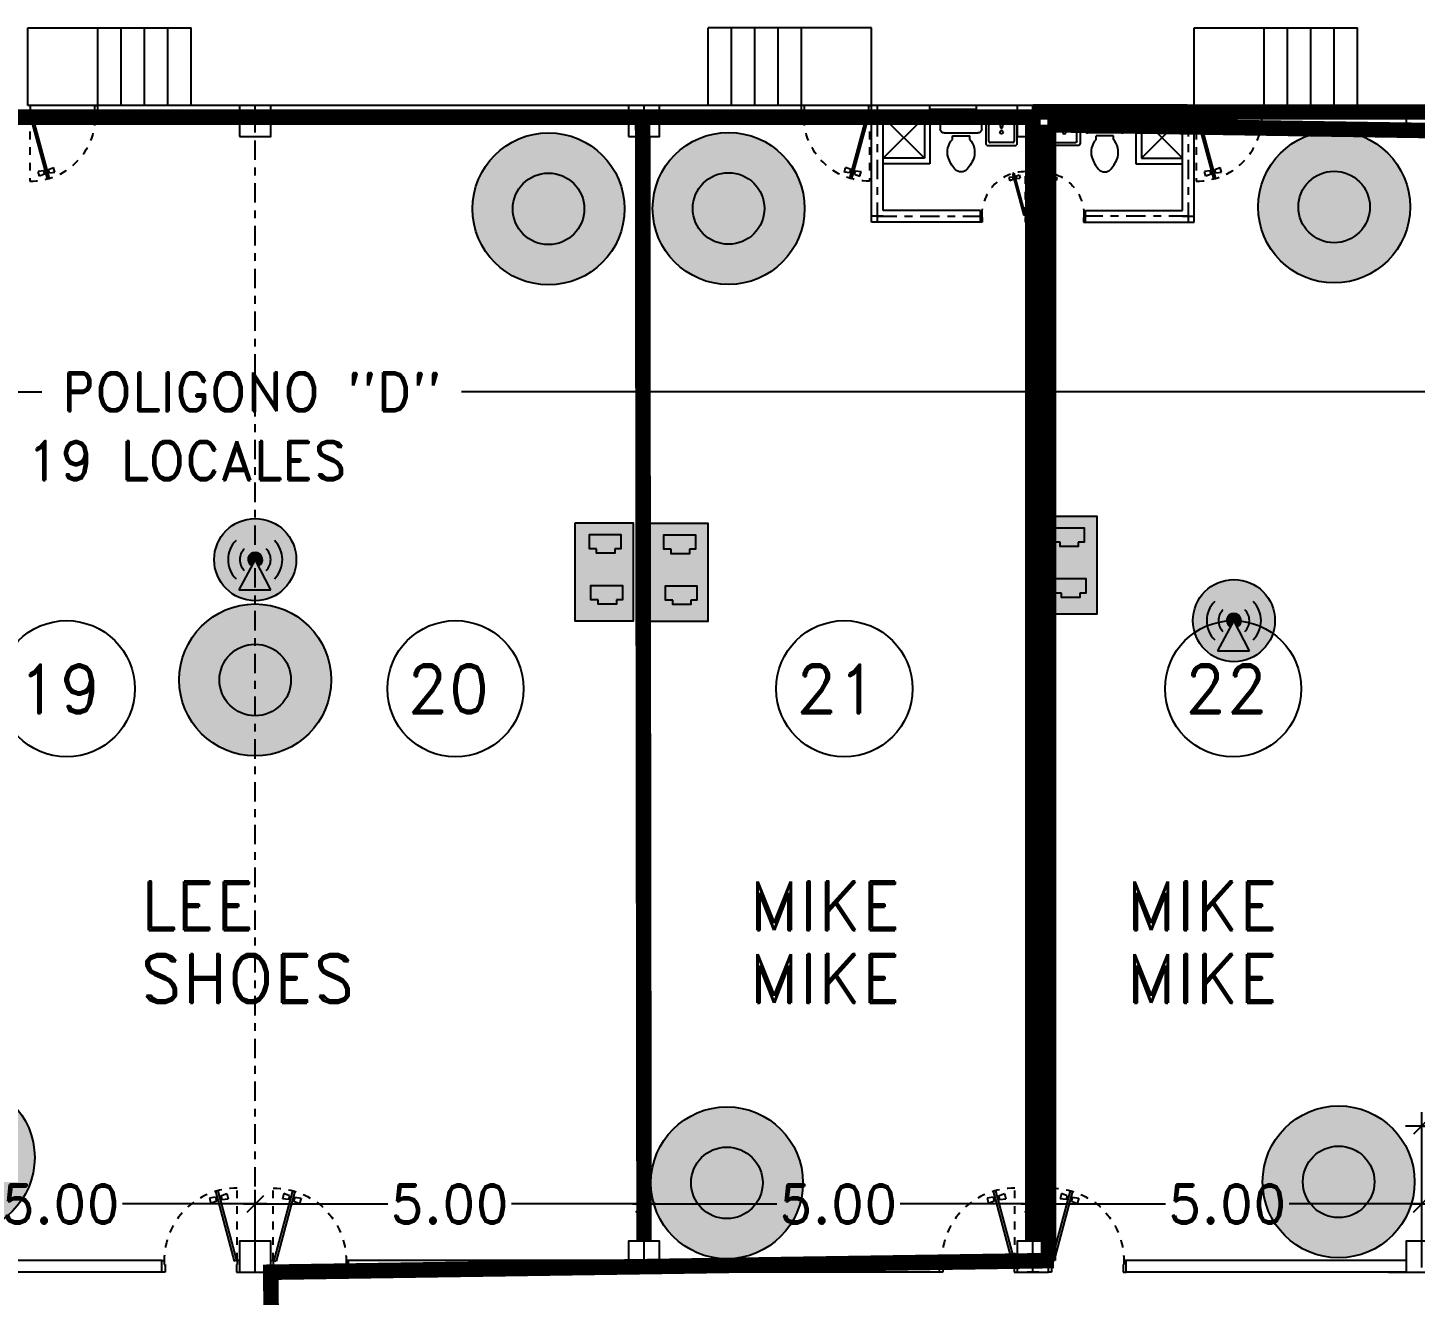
# Model space of a CAD drawing. Header units: millimetres. Extents: x 1590 to 1932, y -48 to 167.
# Drawn here: x 1687.74 to 1705.58, y 102.81 to 119.1 of the extents above; entities that cross this region are included whole.
import ezdxf

# ---------------------------------------------------------------- set-up
doc = ezdxf.new("R2010")
doc.units = ezdxf.units.MM
doc.header["$LTSCALE"] = 0.1
doc.header["$MEASUREMENT"] = 0
doc.header["$PDMODE"] = 35
doc.header["$PDSIZE"] = 0.75
doc.linetypes.add('CENTERX2', pattern=[4, 2.5, -0.5, 0.5, -0.5])
doc.linetypes.add('HIDDEN2', pattern=[0.1875, 0.125, -0.0625])
doc.layers.get('0').update_dxf_attribs({"linetype": 'CONTINUOUS'})
doc.layers.get('DEFPOINTS').update_dxf_attribs({"linetype": 'CONTINUOUS'})
for name, color, linetype in [('ACCESSP02', 7, 'CONTINUOUS'), ('CABLEADO', 172, 'CONTINUOUS'), ('CableadoSWACCESO', 26, 'CONTINUOUS'), ('CALLES', 3, 'CONTINUOUS'), ('CAMARAS', 253, 'CONTINUOUS'), ('Eth2Salidas', 5, 'CONTINUOUS'), ('P-FIXT', 1, 'CONTINUOUS'), ('PARED', 4, 'CONTINUOUS'), ('TERRENO', 4, 'CONTINUOUS'), ('TEXT', 3, 'CONTINUOUS')]:
    doc.layers.add(name, color=color, linetype=linetype)
doc.styles.add('ATT', font='txt')
doc.styles.add('ROMAND', font='romand.shx')
doc.dimstyles.new('URBA', dxfattribs={"dimtxt": 20, "dimasz": 0.5, "dimexe": 1.25, "dimexo": 0.63, "dimgap": 0.63, "dimtad": 0, "dimtih": 1, "dimtoh": 1, "dimzin": 1, "dimdsep": 46, "dimtxsty": 'ROMAND', "dimcen": 2.5, "dimclrd": 1, "dimclre": 1, "dimclrt": 3, "dimadec": 0, "dimazin": 0, "dimtfac": 1, "dimtmove": 0, "dimatfit": 3, "dimfxl": 1, "dimtvp": 1, "dimtolj": 1, "dimtzin": 1, "dimarcsym": 0})

# ---------------------------------------------------------------- blocks, each defined once
blk = doc.blocks.new('15PTOI01')
at = {"color": 0, "linetype": 'ByBlock'}
for p, q in [((0, -8.5), (0, 8.5)), ((2, 10.5), (6, 10.5)), ((8, 8.5), (8, -8.5)), ((9.5, 4.375), (9.5, -4.375)), ((11.25, 4.375), (9.5, 4.375)), ((11.25, -4.375), (9.5, -4.375)), ((6, -10.5), (2, -10.5))]:
    blk.add_line(p, q, dxfattribs=at)
for centre, radius, start, end in [((2, 8.5), 2, 90, 180), ((6, 8.5), 2, 0, 90), ((17.766404, -2.827313), 9.712715, 75.184599, 132.137709), ((13.6875, -12.03125), 19.717859, 49.950272, 70.559965), ((23.458333, 0), 4.229167, 313.602819, 46.397181), ((17.766404, 2.827313), 9.712715, 227.862291, 284.815401), ((13.6875, 12.03125), 19.717859, 289.440035, 310.049728), ((2, -8.5), 2, 180, 270), ((6, -8.5), 2, 270, 0)]:
    blk.add_arc(centre, radius, start, end, dxfattribs=at)
at = {"color": 0, "linetype": 'ByBlock', "style": 'ATT'}
for tag, p, flags in [('ITEM', (0, -23), 3), ('ROOM_NUMBER', (0, -32), 1)]:
    blk.add_attdef(tag, p, '', height=6, dxfattribs=dict(at, flags=flags))
blk = doc.blocks.new('ss1')
at = {"layer": 'P-FIXT', "xscale": 0.0254, "yscale": 0.0254, "zscale": 0.0254}
blk.add_blockref('15PTOI01', (17.719, 12.528), dxfattribs=at)
blk = doc.blocks.new('15PLAV06')
at = {"color": 0, "linetype": 'ByBlock'}
for p, q in [((16.5, 10), (1.5, 10)), ((0, 8.5), (0, -8.5)), ((2, -1.5), (2, 1.5)), ((7, 0.5), (3, 1.5)), ((4, 1.25), (4, 7.25)), ((4.75, 8), (15.25, 8)), ((7, -0.5), (7, 0.5)), ((16, 7.25), (16, -7.25)), ((18, -8.5), (18, 8.5)), ((3, -1.5), (7, -0.5)), ((4, -7.25), (4, -1.25)), ((15.25, -8), (4.75, -8)), ((1.5, -10), (16.5, -10))]:
    blk.add_line(p, q, dxfattribs=at)
for centre in [(2.5, 2.5), (9.5, 0), (2.5, -2.5)]:
    blk.add_circle(centre, 1, dxfattribs=at)
for centre, radius, start, end in [((1.5, 8.5), 1.5, 90, 180), ((16.5, 8.5), 1.5, 0, 90), ((4.75, 7.25), 0.75, 90, 180), ((15.25, 7.25), 0.75, 0, 90), ((1.5, -8.5), 1.5, 180, 270), ((4.75, -7.25), 0.75, 180, 270), ((15.25, -7.25), 0.75, 270, 0), ((16.5, -8.5), 1.5, 270, 0)]:
    blk.add_arc(centre, radius, start, end, dxfattribs=at)
at = {"color": 0, "linetype": 'ByBlock', "style": 'ATT'}
for tag, p, flags in [('ITEM', (0, -20), 3), ('ROOM_NUMBER', (0, -29), 1)]:
    blk.add_attdef(tag, p, '', height=6, dxfattribs=dict(at, flags=flags))
blk = doc.blocks.new('P-GIRO-D')
at = {"color": 1, "linetype": 'HIDDEN2'}
blk.add_line((-0.03, 0.15), (-0.03, 1.08), dxfattribs=at)
at = {"color": 2}
for p, q in [((-0.31, 0.963), (-0.389, 0.952)), ((-0.389, 0.952), (-0.371, 0.884)), ((-0.297, 0.915), (-0.371, 0.884)), ((-0.281, 1.048), (-0.31, 1.041)), ((-0.31, 1.041), (-0.069, 0.142)), ((-0.31, 0.963), (-0.297, 0.915)), ((-0.288, 0.958), (-0.307, 0.953)), ((-0.28, 0.929), (-0.299, 0.924)), ((-0.281, 1.048), (-0.04, 0.15)), ((-0.239, 0.971), (-0.259, 0.966)), ((-0.232, 0.942), (-0.251, 0.937)), ((-0.242, 0.981), (-0.167, 1.011)), ((-0.242, 0.981), (-0.229, 0.933)), ((-0.229, 0.933), (-0.149, 0.944)), ((-0.167, 1.011), (-0.149, 0.944)), ((-1, 0.15), (-0.97, 0.15)), ((-0.96, 0), (-1, 0)), ((-0.97, 0.15), (-0.97, 0.1)), ((-0.97, 0.1), (-0.96, 0.1)), ((-0.96, 0.1), (-0.96, 0)), ((-0.04, 0.15), (-0.069, 0.142)), ((-0.04, 0.1), (-0.04, 0)), ((-0.03, 0.1), (-0.04, 0.1)), ((-0.04, 0), (0, 0)), ((-0.03, 0.15), (-0.03, 0.1)), ((0, 0.15), (-0.03, 0.15))]:
    blk.add_line(p, q, dxfattribs=at)
at = {"color": 1, "linetype": 'HIDDEN2'}
blk.add_arc((-0.04, 0.15), 0.93, 89.3839, 180, dxfattribs=at)
blk = doc.blocks.new('UTP1$0$DIMBLOCK')
at = {"color": 1}
blk.add_line((-7.5, 0), (10.5, 0), dxfattribs=at)
at = {"color": 4}
blk.add_line((-5.25, -5.25), (5.25, 5.25), dxfattribs=at)
blk = doc.blocks.new('*D213')
at = {"layer": 'CALLES', "color": 1, "linetype": 'Continuous', "transparency": 16777216}
for p, q in [((1685.661, 103.169), (1685.661, 104.162)), ((1690.661, 103.169), (1690.661, 104.162)), ((1685.681, 103.982), (1687.367, 103.982)), ((1690.641, 103.982), (1688.955, 103.982))]:
    blk.add_line(p, q, dxfattribs=at)
at = {"layer": 'DEFPOINTS', "color": 0, "linetype": 'Continuous', "transparency": 16777216}
for p in [(1690.661, 103.982), (1685.661, 103.106), (1690.661, 103.106)]:
    blk.add_point(p, dxfattribs=at)
at = {"layer": 'CALLES', "color": 1, "linetype": 'Continuous', "transparency": 16777216, "xscale": 0.02, "yscale": 0.02, "zscale": 0.02, "rotation": 180}
blk.add_blockref('UTP1$0$DIMBLOCK', (1685.661, 103.982), dxfattribs=at)
at = {"layer": 'CALLES', "color": 1, "linetype": 'Continuous', "transparency": 16777216, "xscale": 0.02, "yscale": 0.02, "zscale": 0.02}
blk.add_blockref('UTP1$0$DIMBLOCK', (1690.661, 103.982), dxfattribs=at)
at = {"layer": 'CALLES', "color": 3, "linetype": 'Continuous', "transparency": 16777216, "insert": (1688.161, 103.982), "char_height": 0.5, "attachment_point": 5, "style": 'ROMAND'}
blk.add_mtext('\\A1;5.00', dxfattribs=at)
blk = doc.blocks.new('*D214')
at = {"layer": 'CALLES', "color": 1, "linetype": 'Continuous', "transparency": 16777216}
for p, q in [((1690.661, 103.169), (1690.661, 104.162)), ((1695.661, 103.169), (1695.661, 104.162)), ((1690.681, 103.982), (1692.367, 103.982)), ((1695.641, 103.982), (1693.955, 103.982))]:
    blk.add_line(p, q, dxfattribs=at)
at = {"layer": 'DEFPOINTS', "color": 0, "linetype": 'Continuous', "transparency": 16777216}
for p in [(1695.661, 103.982), (1690.661, 103.106), (1695.661, 103.106)]:
    blk.add_point(p, dxfattribs=at)
at = {"layer": 'CALLES', "color": 1, "linetype": 'Continuous', "transparency": 16777216, "xscale": 0.02, "yscale": 0.02, "zscale": 0.02, "rotation": 180}
blk.add_blockref('UTP1$0$DIMBLOCK', (1690.661, 103.982), dxfattribs=at)
at = {"layer": 'CALLES', "color": 1, "linetype": 'Continuous', "transparency": 16777216, "xscale": 0.02, "yscale": 0.02, "zscale": 0.02}
blk.add_blockref('UTP1$0$DIMBLOCK', (1695.661, 103.982), dxfattribs=at)
at = {"layer": 'CALLES', "color": 3, "linetype": 'Continuous', "transparency": 16777216, "insert": (1693.161, 103.982), "char_height": 0.5, "attachment_point": 5, "style": 'ROMAND'}
blk.add_mtext('\\A1;5.00', dxfattribs=at)
blk = doc.blocks.new('*D215')
at = {"layer": 'CALLES', "color": 1, "linetype": 'Continuous', "transparency": 16777216}
for p, q in [((1695.661, 103.169), (1695.661, 104.162)), ((1700.661, 103.169), (1700.661, 104.162)), ((1695.681, 103.982), (1697.367, 103.982)), ((1700.641, 103.982), (1698.955, 103.982))]:
    blk.add_line(p, q, dxfattribs=at)
at = {"layer": 'DEFPOINTS', "color": 0, "linetype": 'Continuous', "transparency": 16777216}
for p in [(1700.661, 103.982), (1695.661, 103.106), (1700.661, 103.106)]:
    blk.add_point(p, dxfattribs=at)
at = {"layer": 'CALLES', "color": 1, "linetype": 'Continuous', "transparency": 16777216, "xscale": 0.02, "yscale": 0.02, "zscale": 0.02, "rotation": 180}
blk.add_blockref('UTP1$0$DIMBLOCK', (1695.661, 103.982), dxfattribs=at)
at = {"layer": 'CALLES', "color": 1, "linetype": 'Continuous', "transparency": 16777216, "xscale": 0.02, "yscale": 0.02, "zscale": 0.02}
blk.add_blockref('UTP1$0$DIMBLOCK', (1700.661, 103.982), dxfattribs=at)
at = {"layer": 'CALLES', "color": 3, "linetype": 'Continuous', "transparency": 16777216, "insert": (1698.161, 103.982), "char_height": 0.5, "attachment_point": 5, "style": 'ROMAND'}
blk.add_mtext('\\A1;5.00', dxfattribs=at)
blk = doc.blocks.new('*D216')
at = {"layer": 'CALLES', "color": 1, "linetype": 'Continuous', "transparency": 16777216}
for p, q in [((1700.661, 103.169), (1700.661, 104.162)), ((1705.661, 103.167), (1705.661, 104.162)), ((1700.681, 103.982), (1702.367, 103.982)), ((1705.641, 103.982), (1703.955, 103.982))]:
    blk.add_line(p, q, dxfattribs=at)
at = {"layer": 'DEFPOINTS', "color": 0, "linetype": 'Continuous', "transparency": 16777216}
for p in [(1705.661, 103.982), (1700.661, 103.106), (1705.661, 103.104)]:
    blk.add_point(p, dxfattribs=at)
at = {"layer": 'CALLES', "color": 1, "linetype": 'Continuous', "transparency": 16777216, "xscale": 0.02, "yscale": 0.02, "zscale": 0.02, "rotation": 180}
blk.add_blockref('UTP1$0$DIMBLOCK', (1700.661, 103.982), dxfattribs=at)
at = {"layer": 'CALLES', "color": 1, "linetype": 'Continuous', "transparency": 16777216, "xscale": 0.02, "yscale": 0.02, "zscale": 0.02}
blk.add_blockref('UTP1$0$DIMBLOCK', (1705.661, 103.982), dxfattribs=at)
at = {"layer": 'CALLES', "color": 3, "linetype": 'Continuous', "transparency": 16777216, "insert": (1703.161, 103.982), "char_height": 0.5, "attachment_point": 5, "style": 'ROMAND'}
blk.add_mtext('\\A1;5.00', dxfattribs=at)
blk = doc.blocks.new('*D227')
at = {"layer": 'CALLES', "color": 1, "linetype": 'Continuous', "transparency": 16777216}
for p, q in [((1705.234, 103.104), (1706.063, 103.104)), ((1705.883, 103.084), (1705.883, 101.81)), ((1705.883, 100.128), (1705.883, 101.27)), ((1705.234, 100.108), (1706.063, 100.108))]:
    blk.add_line(p, q, dxfattribs=at)
at = {"layer": 'DEFPOINTS', "color": 0, "linetype": 'Continuous', "transparency": 16777216}
for p in [(1705.172, 103.104), (1705.883, 103.104), (1705.172, 100.108)]:
    blk.add_point(p, dxfattribs=at)
at = {"layer": 'CALLES', "color": 1, "linetype": 'Continuous', "transparency": 16777216, "xscale": 0.02, "yscale": 0.02, "zscale": 0.02}
for p, rotation in [((1705.883, 103.104), 90), ((1705.883, 100.108), 270)]:
    blk.add_blockref('UTP1$0$DIMBLOCK', p, dxfattribs=dict(at, rotation=rotation))
at = {"layer": 'CALLES', "color": 3, "linetype": 'Continuous', "transparency": 16777216, "insert": (1705.883, 101.54), "char_height": 0.5, "attachment_point": 5, "style": 'ROMAND'}
blk.add_mtext('\\A1;3.00', dxfattribs=at)
blk = doc.blocks.new('*D325')
at = {"color": 1, "linetype": 'Continuous', "transparency": 16777216}
for p, q in [((1705.661, 103.229), (1705.661, 105.163)), ((1720.661, 103.169), (1720.661, 105.163)), ((1705.681, 104.983), (1712.284, 104.983)), ((1720.641, 104.983), (1714.276, 104.983))]:
    blk.add_line(p, q, dxfattribs=at)
at = {"layer": 'DEFPOINTS', "color": 0, "linetype": 'Continuous', "transparency": 16777216}
for p in [(1720.661, 104.983), (1705.661, 103.167), (1720.661, 103.106)]:
    blk.add_point(p, dxfattribs=at)
at = {"color": 1, "linetype": 'Continuous', "transparency": 16777216, "xscale": 0.02, "yscale": 0.02, "zscale": 0.02, "rotation": 180}
blk.add_blockref('UTP1$0$DIMBLOCK', (1705.661, 104.983), dxfattribs=at)
at = {"color": 1, "linetype": 'Continuous', "transparency": 16777216, "xscale": 0.02, "yscale": 0.02, "zscale": 0.02}
blk.add_blockref('UTP1$0$DIMBLOCK', (1720.661, 104.983), dxfattribs=at)
at = {"color": 3, "linetype": 'Continuous', "transparency": 16777216, "insert": (1713.28, 104.983), "char_height": 0.5, "attachment_point": 5, "style": 'ROMAND'}
blk.add_mtext('\\A1;15.00', dxfattribs=at)
blk = doc.blocks.new('*D347')
at = {"color": 1, "linetype": 'Continuous', "transparency": 16777216}
for p, q in [((1640.661, 112.864), (1640.661, 114.603)), ((1735.661, 112.106), (1735.661, 114.603)), ((1640.681, 114.423), (1687.917, 114.423)), ((1735.641, 114.423), (1693.314, 114.423))]:
    blk.add_line(p, q, dxfattribs=at)
at = {"layer": 'DEFPOINTS', "color": 0, "linetype": 'Continuous', "transparency": 16777216}
for p in [(1735.661, 114.423), (1640.661, 112.802), (1735.661, 112.043)]:
    blk.add_point(p, dxfattribs=at)
at = {"color": 1, "linetype": 'Continuous', "transparency": 16777216, "xscale": 0.02, "yscale": 0.02, "zscale": 0.02, "rotation": 180}
blk.add_blockref('UTP1$0$DIMBLOCK', (1640.661, 114.423), dxfattribs=at)
at = {"color": 1, "linetype": 'Continuous', "transparency": 16777216, "xscale": 0.02, "yscale": 0.02, "zscale": 0.02}
blk.add_blockref('UTP1$0$DIMBLOCK', (1735.661, 114.423), dxfattribs=at)
at = {"color": 3, "linetype": 'Continuous', "transparency": 16777216, "insert": (1690.615, 114.423), "char_height": 0.5, "attachment_point": 5, "style": 'ROMAND'}
blk.add_mtext('\\A1;POLIGONO "D"', dxfattribs=at)
blk = doc.blocks.new('dosSALIDAS')
at = {"layer": 'Eth2Salidas', "linetype": 'Continuous'}
h = blk.add_hatch(color=0, dxfattribs=at)
h.dxf.hatch_style = 1
h.paths.add_polyline_path([(0.3251, 0), (0, 0), (0, -0.5502), (0.3251, -0.5502)])
h.paths.add_polyline_path([(0.1197, -0.1706), (0.1197, -0.1458), (0.079, -0.1458), (0.079, -0.0653), (0.2552, -0.0653), (0.2552, -0.1458), (0.2216, -0.1458), (0.2216, -0.1706)], flags=16)
h.paths.add_polyline_path([(0.2637, -0.3509), (0.2637, -0.4314), (0.23, -0.4314), (0.23, -0.4562), (0.1282, -0.4562), (0.1282, -0.4314), (0.0874, -0.4314), (0.0874, -0.3509)], flags=16)
h = blk.add_hatch(color=256, dxfattribs=at)
h.dxf.hatch_style = 1
h.paths.add_polyline_path([(0.2216, -0.1706), (0.2216, -0.1458), (0.2552, -0.1458), (0.2552, -0.0653), (0.079, -0.0653), (0.079, -0.1458), (0.1197, -0.1458), (0.1197, -0.1706)])
h = blk.add_hatch(color=256, dxfattribs=at)
h.dxf.hatch_style = 1
h.paths.add_polyline_path([(0.23, -0.4562), (0.23, -0.4314), (0.2637, -0.4314), (0.2637, -0.3509), (0.0874, -0.3509), (0.0874, -0.4314), (0.1282, -0.4314), (0.1282, -0.4562)])
at = {"layer": 'Eth2Salidas', "color": 18, "linetype": 'Continuous', "true_color": 0x000000}
blk.add_lwpolyline([(0, 0), (0.3251, 0), (0.3251, -0.5502), (0, -0.5502)], close=True, dxfattribs=at)
for points in [[(0.1197, -0.1458), (0.079, -0.1458), (0.079, -0.0653), (0.2552, -0.0653), (0.2552, -0.1458), (0.2216, -0.1458)], [(0.2216, -0.1458), (0.2216, -0.1706), (0.1197, -0.1706), (0.1197, -0.1458)], [(0.1282, -0.4314), (0.0874, -0.4314), (0.0874, -0.3509), (0.2637, -0.3509), (0.2637, -0.4314), (0.23, -0.4314)], [(0.23, -0.4314), (0.23, -0.4562), (0.1282, -0.4562), (0.1282, -0.4314)]]:
    blk.add_lwpolyline(points, dxfattribs=at)
blk = doc.blocks.new('cams')
at = {"layer": 'CAMARAS', "linetype": 'Continuous', "true_color": 0xffffff}
h = blk.add_hatch(color=7, dxfattribs=at)
h.dxf.hatch_style = 1
h.paths.add_polyline_path([(-0.977, 0, 1), (0.977, 0, 1)])
h.paths.add_polyline_path([(0.46, 0, -1), (-0.46, 0, -1)], flags=16)
at = {"layer": 'CAMARAS', "linetype": 'Continuous', "true_color": 0x939598}
h = blk.add_hatch(color=252, dxfattribs=at)
h.dxf.hatch_style = 1
h.paths.add_polyline_path([(-0.46, 0, 1), (0.46, 0, 1)])
at = {"layer": 'CAMARAS', "color": 0, "linetype": 'Continuous'}
for radius in [0.977, 0.977, 0.977, 0.46]:
    blk.add_circle((0, 0), radius, dxfattribs=at)
blk = doc.blocks.new('PuntoAcceso02')
at = {"layer": 'ACCESSP02', "linetype": 'Continuous'}
h = blk.add_hatch(color=256, dxfattribs=at)
h.set_gradient(color1=(237, 31, 36), color2=(247, 171, 174))
h.paths.add_polyline_path([(-0.528, 0, 1), (0.528, 0, 1)])
h.paths.add_polyline_path([(0.042, -0.082), (0.2, -0.388), (-0.209, -0.39), (-0.043, -0.081, -4.049664)], flags=16)
h = blk.add_hatch(color=256, dxfattribs=at)
h.set_gradient(color1=(247, 171, 174), color2=(247, 171, 174))
h.paths.add_polyline_path([(-0.209, -0.39), (0.2, -0.388), (0, 0)])
h = blk.add_hatch(color=256, dxfattribs=at)
h.set_gradient(color1=(153, 27, 30), color2=(237, 31, 36))
h.paths.add_polyline_path([(0, 0), (0.042, -0.082, 4.049664), (-0.043, -0.081)])
at = {"layer": 'ACCESSP02', "color": 18, "linetype": 'Continuous', "true_color": 0x000000}
for p, q in [((0, 0), (-0.209, -0.39)), ((0.2, -0.388), (0, 0)), ((-0.209, -0.39), (0.2, -0.388))]:
    blk.add_line(p, q, dxfattribs=at)
blk.add_circle((0, 0), 0.528, dxfattribs=at)
for radius, start, end in [(0.349, 134.9548, 225.0265), (0.349, 314.9548, 45.0265), (0.199, 134.9548, 225.0265), (0.092, 297.3127, 241.8295), (0.199, 314.9548, 45.0265)]:
    blk.add_arc((0, 0), radius, start, end, dxfattribs=at)

msp = doc.modelspace()

# ---------------------------------------------------------------- linework, layer by layer
at = {"color": 1, "linetype": 'Continuous'}
for p, q in [((1687.7358, 118.1043), (1687.7358, 119.1043)), ((1687.7358, 119.1043), (1689.8369, 119.1043)), ((1688.6369, 118.1043), (1688.6369, 119.1043)), ((1688.6369, 118.1043), (1688.6369, 119.1043)), ((1688.6369, 118.1043), (1688.6369, 119.1043)), ((1688.9369, 118.1043), (1688.9369, 119.1043)), ((1689.2369, 118.1043), (1689.2369, 119.1043)), ((1689.5369, 118.1043), (1689.5369, 119.1043)), ((1689.8369, 118.1043), (1689.8369, 119.1043)), ((1698.5858, 119.1043), (1696.4858, 119.1043)), ((1696.4858, 118.1043), (1696.4858, 119.1043)), ((1696.7858, 118.1043), (1696.7858, 119.1043)), ((1697.0858, 118.1043), (1697.0858, 119.1043)), ((1697.3858, 118.1043), (1697.3858, 119.1043)), ((1697.6858, 118.1043), (1697.6858, 119.1043)), ((1697.6858, 118.1043), (1697.6858, 119.1043)), ((1697.6858, 118.1043), (1697.6858, 119.1043)), ((1698.5858, 118.1043), (1698.5858, 119.1043)), ((1702.7358, 119.1043), (1704.8358, 119.1043)), ((1702.7358, 118.1043), (1702.7358, 119.1043)), ((1703.6358, 118.1043), (1703.6358, 119.1043)), ((1703.6358, 118.1043), (1703.6358, 119.1043)), ((1703.6358, 118.1043), (1703.6358, 119.1043)), ((1703.9358, 118.1043), (1703.9358, 119.1043)), ((1704.2358, 118.1043), (1704.2358, 119.1043)), ((1704.5358, 118.1043), (1704.5358, 119.1043)), ((1704.8358, 118.1043), (1704.8358, 119.1043))]:
    msp.add_line(p, q, dxfattribs=at)
at = {"color": 2, "linetype": 'Continuous'}
for centre in [(1688.2358, 110.6061), (1693.2358, 110.6061), (1698.2358, 110.6061), (1703.2358, 110.6061)]:
    msp.add_circle(centre, 0.8758, dxfattribs=at)
at = {"layer": 'CABLEADO', "linetype": 'Continuous', "const_width": 0.2}
for points in [[(1700.6608, 118.0223), (1720.6251, 118.0184), (1720.6608, 103.5043)], [(1685.6608, 117.9556), (1695.6421, 117.9554), (1695.6608, 103.5043)], [(1695.6421, 117.9554), (1700.6608, 117.9543), (1700.6608, 103.5043)]]:
    msp.add_lwpolyline(points, dxfattribs=at)
at = {"layer": 'CableadoSWACCESO', "linetype": 'Continuous', "const_width": 0.2}
for points in [[(1700.8608, 117.8578), (1710.8608, 117.7043)], [(1700.8608, 103.2543), (1700.8608, 117.8578)], [(1691.1769, 68.6515), (1690.8608, 103.1043), (1700.9318, 103.2543)]]:
    msp.add_lwpolyline(points, dxfattribs=at)
at = {"layer": 'CALLES', "color": 1, "linetype": 'Continuous'}
for p, q in [((1688.6358, 118.1043), (1687.7347, 118.1043)), ((1698.5869, 118.1043), (1697.6858, 118.1043)), ((1703.6358, 118.1043), (1702.7347, 118.1043))]:
    msp.add_line(p, q, dxfattribs=at)
at = {"layer": 'CALLES', "color": 4, "linetype": 'Continuous'}
for points in [[(1690.4608, 117.7043), (1690.8608, 117.7043), (1690.8608, 118.1043), (1690.4608, 118.1043)], [(1695.4608, 117.7043), (1695.8608, 117.7043), (1695.8608, 118.1043), (1695.4608, 118.1043)], [(1700.4608, 117.7043), (1700.8608, 117.7043), (1700.8608, 118.1043), (1700.4608, 118.1043)], [(1705.4608, 117.7043), (1705.8608, 117.7043), (1705.8608, 118.1043), (1705.4608, 118.1043)], [(1690.4608, 103.1043), (1690.8608, 103.1043), (1690.8608, 103.5043), (1690.4608, 103.5043)], [(1695.4608, 103.1043), (1695.8608, 103.1043), (1695.8608, 103.5043), (1695.4608, 103.5043)], [(1700.4608, 103.1043), (1700.8608, 103.1043), (1700.8608, 103.5043), (1700.4608, 103.5043)], [(1705.4608, 103.1043), (1705.8608, 103.1043), (1705.8608, 103.5043), (1705.4608, 103.5043)]]:
    msp.add_lwpolyline(points, close=True, dxfattribs=at)
at = {"layer": 'PARED', "color": 3}
for p, q in [((1690.4608, 117.9543), (1688.6358, 117.9543)), ((1695.4608, 117.9543), (1690.8608, 117.9543)), ((1697.6858, 117.9543), (1695.8608, 117.9543)), ((1700.4608, 117.9543), (1698.7358, 117.9543)), ((1700.4608, 117.9543), (1698.7369, 117.9543)), ((1699.9358, 118.1043), (1699.3358, 118.1043)), ((1699.9358, 117.9543), (1699.3358, 117.9543)), ((1702.6858, 117.9543), (1700.8608, 117.9543)), ((1702.7358, 117.9543), (1700.8608, 117.9543)), ((1701.3858, 118.1043), (1701.9858, 118.1043)), ((1701.3858, 117.9543), (1701.9858, 117.9543)), ((1705.4608, 117.9543), (1703.6358, 117.9543)), ((1695.5858, 103.5043), (1695.5858, 117.7043)), ((1695.7358, 103.5043), (1695.7358, 117.7043)), ((1700.5858, 103.5043), (1700.5858, 117.7043)), ((1700.7358, 103.5043), (1700.7358, 117.7043))]:
    msp.add_line(p, q, dxfattribs=at)
at = {"layer": 'PARED', "color": 8, "linetype": 'CENTERX2'}
for p, q in [((1690.6608, 103.1061), (1690.6608, 118.1061)), ((1695.6608, 103.1061), (1695.6608, 118.1061)), ((1698.6608, 116.6061), (1698.6608, 118.1043)), ((1700.6608, 103.1061), (1700.6608, 118.1061)), ((1702.6608, 116.6061), (1702.6608, 118.1043)), ((1698.7358, 116.6811), (1698.5858, 116.6811)), ((1698.6608, 116.6811), (1699.9858, 116.6811)), ((1702.6608, 116.6811), (1701.3358, 116.6811)), ((1702.5858, 116.6811), (1702.7358, 116.6811))]:
    msp.add_line(p, q, dxfattribs=at)
at = {"layer": 'PARED', "color": 1}
for p, q in [((1699.2658, 117.9561), (1698.7358, 117.4261)), ((1699.2658, 117.4261), (1698.7358, 117.9561)), ((1699.9358, 118.0543), (1699.334, 118.0543)), ((1699.9358, 118.0043), (1699.334, 118.0043)), ((1701.3858, 118.0543), (1701.9875, 118.0543)), ((1701.3858, 118.0043), (1701.9875, 118.0043)), ((1702.0558, 117.4261), (1702.5858, 117.9561)), ((1702.0558, 117.9561), (1702.5858, 117.4261))]:
    msp.add_line(p, q, dxfattribs=at)
at = {"layer": 'PARED', "color": 2}
for p, q in [((1699.9858, 116.6061), (1699.9858, 116.7561)), ((1701.3358, 116.6061), (1701.3358, 116.7561))]:
    msp.add_line(p, q, dxfattribs=at)
at = {"layer": 'TERRENO', "color": 6, "linetype": 'Continuous'}
for p, q in [((1690.8608, 118.1043), (1688.6358, 118.1043)), ((1697.6858, 118.1043), (1690.8608, 118.1043)), ((1700.4608, 118.1043), (1698.5858, 118.1043)), ((1702.7358, 118.1043), (1698.5869, 118.1043)), ((1702.6858, 118.1043), (1700.4608, 118.1043)), ((1705.4608, 118.1043), (1703.6358, 118.1043)), ((1689.4608, 103.1043), (1685.8608, 103.1043)), ((1695.4608, 103.1043), (1691.8608, 103.1043)), ((1699.4608, 103.1043), (1695.8608, 103.1043)), ((1705.4608, 103.1043), (1701.8608, 103.1043))]:
    msp.add_line(p, q, dxfattribs=at)
at = {"layer": 'TERRENO', "color": 4, "linetype": 'Continuous'}
for p, q in [((1688.6358, 117.9543), (1688.6358, 118.1043)), ((1688.6358, 117.9543), (1688.6358, 118.1043)), ((1688.6358, 117.9543), (1688.6358, 118.1043)), ((1688.6358, 117.9543), (1688.6358, 118.1043)), ((1697.6858, 117.9543), (1697.6858, 118.1043)), ((1697.6858, 117.9543), (1697.6858, 118.1043)), ((1697.6858, 117.9543), (1697.6858, 118.1043)), ((1697.6858, 117.9543), (1697.6858, 118.1043)), ((1699.3358, 117.9543), (1699.3358, 118.1043)), ((1699.9358, 117.9543), (1699.9358, 118.1043)), ((1701.3858, 117.9543), (1701.3858, 118.1043)), ((1701.9858, 117.9543), (1701.9858, 118.1043)), ((1703.6358, 117.9543), (1703.6358, 118.1043)), ((1703.6358, 117.9543), (1703.6358, 118.1043)), ((1703.6358, 117.9543), (1703.6358, 118.1043)), ((1689.4608, 103.1043), (1689.4608, 103.2561)), ((1691.8608, 103.1043), (1691.8608, 103.2543)), ((1699.4608, 103.1043), (1699.4608, 103.2543)), ((1701.8608, 103.1043), (1701.8608, 103.2543)), ((1700.7358, 103.1061), (1700.5858, 103.1061))]:
    msp.add_line(p, q, dxfattribs=at)
at = {"layer": 'TERRENO', "color": 2, "linetype": 'Continuous'}
for p, q in [((1698.5858, 116.6061), (1698.5858, 118.1043)), ((1698.7358, 116.7561), (1698.7358, 117.9543)), ((1699.2658, 117.9561), (1699.2658, 117.4261)), ((1699.3358, 117.9561), (1699.3358, 117.3561)), ((1701.9858, 117.9561), (1701.9858, 117.3561)), ((1702.0558, 117.9561), (1702.0558, 117.4261)), ((1702.5858, 116.7561), (1702.5858, 117.9543)), ((1702.7358, 116.6061), (1702.7358, 118.1043)), ((1699.2658, 117.4261), (1698.7358, 117.4261)), ((1702.0558, 117.4261), (1702.5858, 117.4261)), ((1699.3358, 117.3561), (1698.7358, 117.3561)), ((1701.9858, 117.3561), (1702.5858, 117.3561)), ((1699.9858, 116.7561), (1698.7358, 116.7561)), ((1701.3358, 116.7561), (1702.5858, 116.7561)), ((1699.9858, 116.6061), (1698.5858, 116.6061)), ((1701.3358, 116.6061), (1702.7358, 116.6061)), ((1689.4608, 103.2543), (1685.8608, 103.2543)), ((1695.4608, 103.2543), (1691.8608, 103.2543)), ((1699.4608, 103.2543), (1695.8608, 103.2543)), ((1705.4608, 103.2543), (1701.8608, 103.2543))]:
    msp.add_line(p, q, dxfattribs=at)

# ---------------------------------------------------------------- block references
at = {"color": 1, "linetype": 'Continuous', "rotation": 270}
msp.add_blockref('ss1', (1689.0565, 135.6735), dxfattribs=at)
at = {"color": 1, "linetype": 'Continuous', "xscale": -1, "rotation": 90}
msp.add_blockref('ss1', (1712.2651, 135.6735), dxfattribs=at)
at = {"layer": 'ACCESSP02', "linetype": 'Continuous'}
for p in [(1690.6608, 112.2661), (1703.2459, 111.4818)]:
    msp.add_blockref('PuntoAcceso02', p, dxfattribs=at)
at = {"layer": 'CAMARAS', "color": 0, "linetype": 'Continuous'}
for p in [(1696.7479, 116.7808), (1704.5344, 116.8001), (1694.4325, 116.776), (1690.6608, 110.7187), (1686.8479, 104.5792), (1696.7263, 104.2533), (1704.5927, 104.2661)]:
    msp.add_blockref('cams', p, dxfattribs=at)
at = {"layer": 'Eth2Salidas', "color": 0, "linetype": 'Continuous', "xscale": 2.294213201718801, "yscale": 2.294213201718801, "zscale": 2.294213201718801}
for p in [(1700.7358, 112.8266), (1694.7769, 112.7386), (1695.7358, 112.7338)]:
    msp.add_blockref('dosSALIDAS', p, dxfattribs=at)
at = {"layer": 'P-FIXT', "yscale": 0.02031999999999812}
for p, xscale, zscale, rotation in [((1700.2576, 117.9543), 0.02031999999999812, 0.02031999999999812, 270), ((1701.064, 117.9543), -0.02031999999999812, 0.02032, 90)]:
    msp.add_blockref('15PLAV06', p, dxfattribs=dict(at, xscale=xscale, zscale=zscale, rotation=rotation))
at = {"layer": 'PARED', "yscale": 0.9, "rotation": 180}
for p, xscale in [((1687.7347, 118.1043), 0.9), ((1698.5869, 118.1043), -0.9), ((1702.7347, 118.1043), 0.9)]:
    msp.add_blockref('P-GIRO-D', p, dxfattribs=dict(at, xscale=xscale))
at = {"layer": 'PARED', "yscale": 0.6}
for p, xscale in [((1700.5858, 116.6061), 0.6), ((1700.7358, 116.6061), -0.6)]:
    msp.add_blockref('P-GIRO-D', p, dxfattribs=dict(at, xscale=xscale))
at = {"layer": 'PARED'}
for p in [(1690.4608, 103.1043), (1700.4608, 103.1043)]:
    msp.add_blockref('P-GIRO-D', p, dxfattribs=at)
at = {"layer": 'PARED', "xscale": -1}
for p in [(1690.8608, 103.1043), (1700.8608, 103.1043)]:
    msp.add_blockref('P-GIRO-D', p, dxfattribs=at)

# ---------------------------------------------------------------- texts
at = {"layer": 'TEXT', "color": 2, "style": 'ROMAND'}
msp.add_text('19 LOCALES', height=0.5, dxfattribs=at).set_placement((1687.7241, 113.2895))
at = {"layer": 'TEXT', "style": 'ROMAND'}
for s, p in [('19', (1687.6064, 110.2919)), ('20', (1692.6064, 110.2919)), ('21', (1697.6064, 110.2919)), ('22', (1702.6064, 110.2919)), ('LEE', (1689.1838, 107.5041)), ('MIKE', (1697.0111, 107.5041)), ('MIKE', (1701.8623, 107.5041)), ('SHOES', (1689.1838, 106.5696)), ('MIKE', (1697.0111, 106.5696)), ('MIKE', (1701.8623, 106.5696))]:
    msp.add_text(s, height=0.625, dxfattribs=at).set_placement(p)

# ---------------------------------------------------------------- dimensions: what is measured, and where the dimension line sits
at = {"color": 3, "linetype": 'Continuous'}
dim = msp.add_linear_dim(base=(1735.6608, 114.4228), p1=(1640.6608, 112.8017), p2=(1735.6608, 112.0433), text='POLIGONO "D"', dimstyle='URBA', override={"dimtxt": 0.5, "dimasz": 0.02, "dimexe": 0.18, "dimexo": 0.0625, "dimgap": 0.02, "dimzin": 0, "dimblk1": 'UTP1$0$DIMBLOCK', "dimblk2": 'UTP1$0$DIMBLOCK', "dimsah": 1, "dimcen": 0.09, "dimtdec": 4, "dimtofl": 0, "dimtvp": 0, "dimtzin": 0}, dxfattribs=at)
dim.commit()
dim.dimension.update_dxf_attribs({"geometry": '*D347', "text_midpoint": (1690.6154, 114.4228), "dimtype": 160})
at = {"color": 6, "linetype": 'Continuous'}
dim = msp.add_linear_dim(base=(1720.6608, 104.9828), p1=(1705.6608, 103.1668), p2=(1720.6608, 103.1061), dimstyle='URBA', override={"dimtxt": 0.5, "dimasz": 0.02, "dimexe": 0.18, "dimexo": 0.0625, "dimgap": 0.02, "dimzin": 0, "dimblk1": 'UTP1$0$DIMBLOCK', "dimblk2": 'UTP1$0$DIMBLOCK', "dimsah": 1, "dimcen": 0.09, "dimtdec": 4, "dimtofl": 0, "dimtvp": 0, "dimtzin": 0}, dxfattribs=at)
dim.commit()
dim.dimension.update_dxf_attribs({"geometry": '*D325', "text_midpoint": (1713.2799, 104.9828), "dimtype": 160})
at = {"layer": 'CALLES', "color": 2, "linetype": 'Continuous'}
for base, p1, p2, picture, middle in [((1690.6608, 103.9821), (1685.6608, 103.1061), (1690.6608, 103.1061), '*D213', (1688.1608, 103.9821)), ((1695.6608, 103.9821), (1690.6608, 103.1061), (1695.6608, 103.1061), '*D214', (1693.1608, 103.9821)), ((1700.6608, 103.9821), (1695.6608, 103.1061), (1700.6608, 103.1061), '*D215', (1698.1608, 103.9821)), ((1705.6608, 103.9821), (1700.6608, 103.1061), (1705.6608, 103.1043), '*D216', (1703.1608, 103.9821))]:
    dim = msp.add_linear_dim(base=base, p1=p1, p2=p2, dimstyle='URBA', override={"dimtxt": 0.5, "dimasz": 0.02, "dimexe": 0.18, "dimexo": 0.0625, "dimgap": 0.02, "dimzin": 0, "dimblk1": 'UTP1$0$DIMBLOCK', "dimblk2": 'UTP1$0$DIMBLOCK', "dimsah": 1, "dimcen": 0.09, "dimtdec": 4, "dimtofl": 0, "dimtmove": 1, "dimtvp": 0, "dimtzin": 0}, dxfattribs=at)
    dim.commit()
    dim.dimension.update_dxf_attribs({"geometry": picture, "text_midpoint": middle})
dim = msp.add_linear_dim(base=(1705.8832, 103.1043), p1=(1705.1719, 100.1083), p2=(1705.1719, 103.1043), angle=90, dimstyle='URBA', override={"dimtxt": 0.5, "dimasz": 0.02, "dimexe": 0.18, "dimexo": 0.0625, "dimgap": 0.02, "dimzin": 0, "dimblk1": 'UTP1$0$DIMBLOCK', "dimblk2": 'UTP1$0$DIMBLOCK', "dimsah": 1, "dimcen": 0.09, "dimtdec": 4, "dimtofl": 0, "dimtvp": 0, "dimtzin": 0}, dxfattribs=at)
dim.commit()
dim.dimension.update_dxf_attribs({"geometry": '*D227', "text_midpoint": (1705.8832, 101.5397), "dimtype": 160})

doc.saveas('drawing.dxf')
